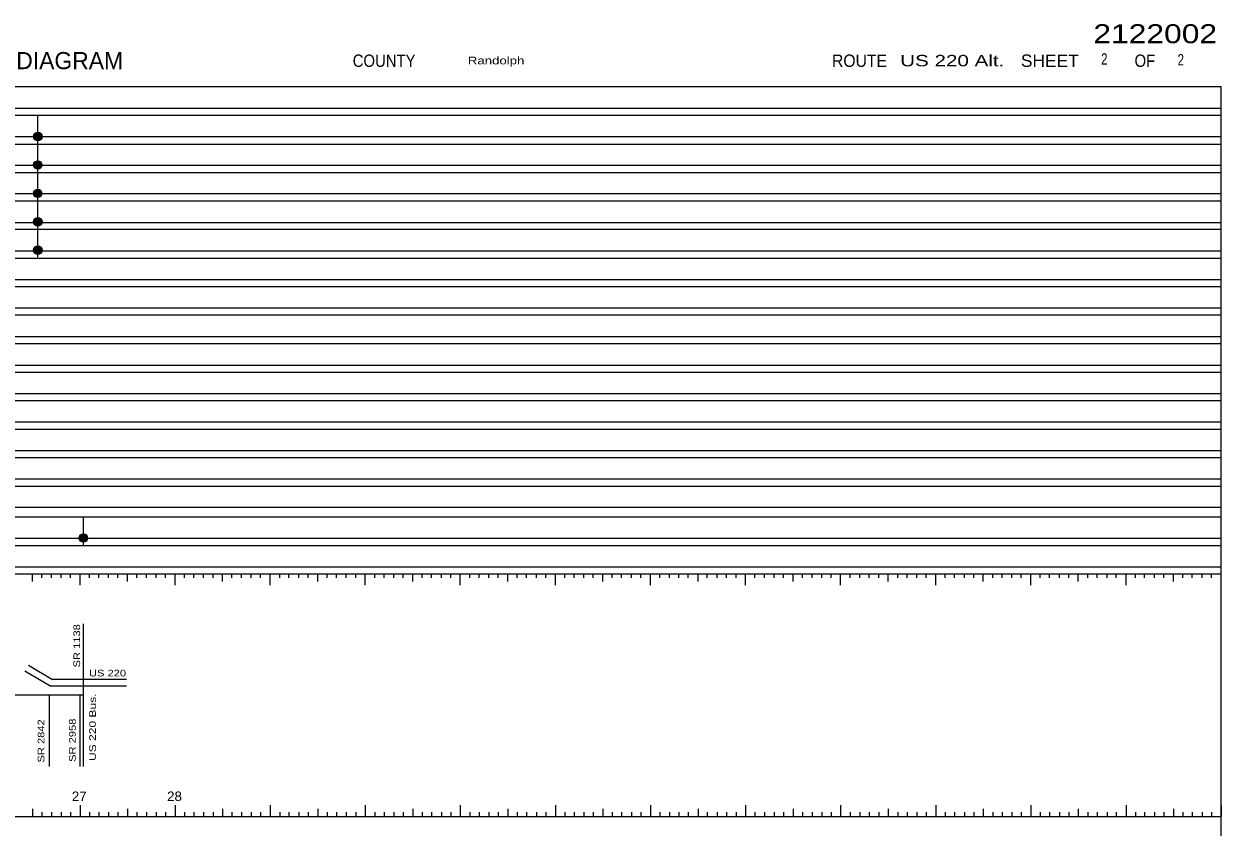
# Model space of a CAD drawing. Extents: x 278625.8 to 278647.3, y 171135.9 to 171152.6.
# Drawn here: x 278634.75 to 278647.35, y 171144.17 to 171152.62 of the extents above; entities that cross this region are included whole.
import ezdxf
from ezdxf.enums import TextEntityAlignment as Align

# ---------------------------------------------------------------- set-up
doc = ezdxf.new("R2010")
doc.units = 0
doc.header["$LTSCALE"] = 0.04
doc.layers.add('1', color=7, linetype='Continuous', lineweight=25)
doc.layers.add('2', color=7, linetype='Continuous', lineweight=13)

msp = doc.modelspace()

# ---------------------------------------------------------------- hatches: boundary and pattern name
at = {"layer": '1'}
for points in [[(278634.94009, 171151.43717, 1), (278634.85051, 171151.43717, 1)], [(278634.94001, 171151.13791, 1), (278634.85044, 171151.13791, 1)], [(278634.94001, 171150.83866, 1), (278634.85044, 171150.83866, 1)], [(278634.94009, 171150.53999, 1), (278634.85051, 171150.53999, 1)], [(278634.94009, 171150.24068, 1), (278634.85051, 171150.24068, 1)], [(278635.41994, 171147.21197, 1), (278635.33037, 171147.21197, 1)]]:
    msp.add_hatch(color=256, dxfattribs=at).paths.add_polyline_path(points)

# ---------------------------------------------------------------- linework, layer by layer
for p, q in [((278634.895, 171151.362), (278634.895, 171151.662)), ((278634.895, 171151.063), (278634.895, 171151.362)), ((278634.895, 171150.764), (278634.895, 171151.063)), ((278634.895, 171150.465), (278634.895, 171150.764)), ((278634.895, 171150.166), (278634.895, 171150.465)), ((278635.375, 171147.137), (278635.375, 171147.436)), ((278635.375, 171144.809), (278635.375, 171146.309)), ((278634.797, 171145.873), (278635.051, 171145.722)), ((278634.761, 171145.813), (278635.032, 171145.652)), ((278635.829, 171145.652), (278635.032, 171145.652)), ((278635.829, 171145.722), (278635.051, 171145.722)), ((278635.375, 171145.559), (278627.335, 171145.559)), ((278635.018, 171144.809), (278635.018, 171145.559)), ((278635.341, 171144.809), (278635.341, 171145.559))]:
    msp.add_line(p, q, dxfattribs=at)
for centre in [(278634.8953, 171151.43717), (278634.89522, 171151.13791), (278634.89522, 171150.83866), (278634.8953, 171150.53999), (278634.8953, 171150.24068), (278635.37515, 171147.21197)]:
    msp.add_circle(centre, 0.04479, dxfattribs=at)
at = {"layer": '2'}
for p, q in [((278625.813, 171151.962), (278647.347, 171151.962)), ((278647.347, 171146.836), (278647.347, 171151.962)), ((278625.813, 171151.662), (278647.347, 171151.662)), ((278627.335, 171151.734), (278647.347, 171151.734)), ((278627.335, 171151.436), (278647.347, 171151.436)), ((278626.333, 171151.358), (278647.347, 171151.358)), ((278626.333, 171151.06), (278647.347, 171151.06)), ((278627.335, 171151.134), (278647.347, 171151.134)), ((278627.335, 171150.836), (278647.347, 171150.836)), ((278626.333, 171150.76), (278647.347, 171150.76)), ((278627.335, 171150.534), (278647.347, 171150.534)), ((278626.333, 171150.462), (278647.347, 171150.462)), ((278626.333, 171150.158), (278647.347, 171150.158)), ((278627.335, 171150.234), (278647.347, 171150.234)), ((278627.335, 171149.934), (278647.347, 171149.934)), ((278626.333, 171149.858), (278647.347, 171149.858)), ((278626.333, 171149.56), (278647.347, 171149.56)), ((278628.555, 171149.634), (278647.347, 171149.634)), ((278627.335, 171149.334), (278647.347, 171149.334)), ((278626.333, 171149.258), (278647.347, 171149.258)), ((278627.335, 171149.032), (278647.347, 171149.032)), ((278626.333, 171148.958), (278647.347, 171148.958)), ((278626.333, 171148.658), (278647.347, 171148.658)), ((278627.335, 171148.732), (278647.347, 171148.732)), ((278627.335, 171148.434), (278647.347, 171148.434)), ((278626.333, 171148.358), (278647.347, 171148.358)), ((278626.333, 171148.06), (278647.347, 171148.06)), ((278627.335, 171148.132), (278647.347, 171148.132)), ((278626.333, 171147.756), (278647.347, 171147.756)), ((278627.335, 171147.834), (278647.347, 171147.834)), ((278627.335, 171147.536), (278647.347, 171147.536)), ((278625.813, 171147.436), (278647.347, 171147.436)), ((278627.335, 171147.21), (278647.347, 171147.21)), ((278627.335, 171146.91), (278647.347, 171146.91)), ((278634.841, 171146.754), (278634.841, 171146.836)), ((278634.939, 171146.794), (278634.939, 171146.836)), ((278635.039, 171146.794), (278635.039, 171146.836)), ((278635.141, 171146.794), (278635.141, 171146.836)), ((278635.239, 171146.794), (278635.239, 171146.836)), ((278635.341, 171146.716), (278635.341, 171146.836)), ((278635.439, 171146.794), (278635.439, 171146.836)), ((278635.539, 171146.794), (278635.539, 171146.836)), ((278635.641, 171146.794), (278635.641, 171146.836)), ((278635.739, 171146.794), (278635.739, 171146.836)), ((278635.841, 171146.754), (278635.841, 171146.836)), ((278635.939, 171146.794), (278635.939, 171146.836)), ((278636.039, 171146.794), (278636.039, 171146.836)), ((278636.141, 171146.794), (278636.141, 171146.836)), ((278636.241, 171146.794), (278636.241, 171146.836)), ((278636.341, 171146.716), (278636.341, 171146.836)), ((278636.439, 171146.794), (278636.439, 171146.836)), ((278636.539, 171146.794), (278636.539, 171146.836)), ((278636.641, 171146.794), (278636.641, 171146.836)), ((278636.741, 171146.794), (278636.741, 171146.836)), ((278636.841, 171146.754), (278636.841, 171146.836)), ((278636.939, 171146.794), (278636.939, 171146.836)), ((278637.039, 171146.794), (278637.039, 171146.836)), ((278637.141, 171146.794), (278637.141, 171146.836)), ((278637.241, 171146.794), (278637.241, 171146.836)), ((278637.341, 171146.716), (278637.341, 171146.836)), ((278637.441, 171146.794), (278637.441, 171146.836)), ((278637.539, 171146.794), (278637.539, 171146.836)), ((278637.641, 171146.794), (278637.641, 171146.836)), ((278637.741, 171146.794), (278637.741, 171146.836)), ((278637.841, 171146.754), (278637.841, 171146.836)), ((278637.941, 171146.794), (278637.941, 171146.836)), ((278638.039, 171146.794), (278638.039, 171146.836)), ((278638.141, 171146.794), (278638.141, 171146.836)), ((278638.241, 171146.794), (278638.241, 171146.836)), ((278638.341, 171146.716), (278638.341, 171146.836)), ((278638.441, 171146.794), (278638.441, 171146.836)), ((278638.539, 171146.794), (278638.539, 171146.836)), ((278638.643, 171146.794), (278638.643, 171146.836)), ((278638.741, 171146.794), (278638.741, 171146.836)), ((278638.841, 171146.754), (278638.841, 171146.836)), ((278638.941, 171146.794), (278638.941, 171146.836)), ((278639.039, 171146.794), (278639.039, 171146.836)), ((278639.143, 171146.794), (278639.143, 171146.836)), ((278639.241, 171146.794), (278639.241, 171146.836)), ((278639.341, 171146.716), (278639.341, 171146.836)), ((278639.441, 171146.794), (278639.441, 171146.836)), ((278639.539, 171146.794), (278639.539, 171146.836)), ((278639.643, 171146.794), (278639.643, 171146.836)), ((278639.741, 171146.794), (278639.741, 171146.836)), ((278639.843, 171146.754), (278639.843, 171146.836)), ((278639.941, 171146.794), (278639.941, 171146.836)), ((278640.039, 171146.794), (278640.039, 171146.836)), ((278640.143, 171146.794), (278640.143, 171146.836)), ((278640.241, 171146.794), (278640.241, 171146.836)), ((278640.343, 171146.716), (278640.343, 171146.836)), ((278640.441, 171146.794), (278640.441, 171146.836)), ((278640.539, 171146.794), (278640.539, 171146.836)), ((278640.643, 171146.794), (278640.643, 171146.836)), ((278640.741, 171146.794), (278640.741, 171146.836)), ((278640.843, 171146.754), (278640.843, 171146.836)), ((278640.941, 171146.794), (278640.941, 171146.836)), ((278641.039, 171146.794), (278641.039, 171146.836)), ((278641.143, 171146.794), (278641.143, 171146.836)), ((278641.241, 171146.794), (278641.241, 171146.836)), ((278641.343, 171146.716), (278641.343, 171146.836)), ((278641.441, 171146.794), (278641.441, 171146.836)), ((278641.543, 171146.794), (278641.543, 171146.836)), ((278641.643, 171146.794), (278641.643, 171146.836)), ((278641.741, 171146.794), (278641.741, 171146.836)), ((278641.843, 171146.754), (278641.843, 171146.836)), ((278641.941, 171146.794), (278641.941, 171146.836)), ((278642.043, 171146.794), (278642.043, 171146.836)), ((278642.143, 171146.794), (278642.143, 171146.836)), ((278642.243, 171146.794), (278642.243, 171146.836)), ((278642.343, 171146.716), (278642.343, 171146.836)), ((278642.441, 171146.794), (278642.441, 171146.836)), ((278642.543, 171146.794), (278642.543, 171146.836)), ((278642.643, 171146.794), (278642.643, 171146.836)), ((278642.743, 171146.794), (278642.743, 171146.836)), ((278642.845, 171146.754), (278642.845, 171146.836)), ((278642.941, 171146.794), (278642.941, 171146.836)), ((278643.043, 171146.794), (278643.043, 171146.836)), ((278643.145, 171146.794), (278643.145, 171146.836)), ((278643.243, 171146.794), (278643.243, 171146.836)), ((278643.343, 171146.716), (278643.343, 171146.836)), ((278643.443, 171146.794), (278643.443, 171146.836)), ((278643.545, 171146.794), (278643.545, 171146.836)), ((278643.645, 171146.794), (278643.645, 171146.836)), ((278643.745, 171146.794), (278643.745, 171146.836)), ((278643.845, 171146.754), (278643.845, 171146.836)), ((278643.945, 171146.794), (278643.945, 171146.836)), ((278644.043, 171146.794), (278644.043, 171146.836)), ((278644.145, 171146.794), (278644.145, 171146.836)), ((278644.245, 171146.794), (278644.245, 171146.836)), ((278644.345, 171146.716), (278644.345, 171146.836)), ((278644.445, 171146.794), (278644.445, 171146.836)), ((278644.543, 171146.794), (278644.543, 171146.836)), ((278644.647, 171146.794), (278644.647, 171146.836)), ((278644.745, 171146.794), (278644.745, 171146.836)), ((278644.845, 171146.754), (278644.845, 171146.836)), ((278644.945, 171146.794), (278644.945, 171146.836)), ((278645.043, 171146.794), (278645.043, 171146.836)), ((278645.147, 171146.794), (278645.147, 171146.836)), ((278645.245, 171146.794), (278645.245, 171146.836)), ((278645.345, 171146.716), (278645.345, 171146.836)), ((278645.445, 171146.794), (278645.445, 171146.836)), ((278645.543, 171146.794), (278645.543, 171146.836)), ((278645.647, 171146.794), (278645.647, 171146.836)), ((278645.745, 171146.794), (278645.745, 171146.836)), ((278645.845, 171146.754), (278645.845, 171146.836)), ((278645.945, 171146.794), (278645.945, 171146.836)), ((278646.043, 171146.794), (278646.043, 171146.836)), ((278646.147, 171146.794), (278646.147, 171146.836)), ((278646.245, 171146.794), (278646.245, 171146.836)), ((278646.347, 171146.716), (278646.347, 171146.836)), ((278646.445, 171146.794), (278646.445, 171146.836)), ((278646.543, 171146.794), (278646.543, 171146.836)), ((278646.647, 171146.794), (278646.647, 171146.836)), ((278646.745, 171146.794), (278646.745, 171146.836)), ((278646.847, 171146.754), (278646.847, 171146.836)), ((278646.945, 171146.794), (278646.945, 171146.836)), ((278647.043, 171146.794), (278647.043, 171146.836)), ((278647.147, 171146.794), (278647.147, 171146.836)), ((278647.245, 171146.794), (278647.245, 171146.836)), ((278647.347, 171146.716), (278647.347, 171146.836)), ((278647.347, 171136.182), (278647.347, 171146.836)), ((278634.841, 171144.362), (278634.841, 171144.282)), ((278635.341, 171144.402), (278635.341, 171144.282)), ((278635.841, 171144.362), (278635.841, 171144.282)), ((278636.341, 171144.402), (278636.341, 171144.282)), ((278636.841, 171144.362), (278636.841, 171144.282)), ((278637.341, 171144.402), (278637.341, 171144.282)), ((278637.841, 171144.362), (278637.841, 171144.282)), ((278638.341, 171144.402), (278638.341, 171144.282)), ((278638.841, 171144.362), (278638.841, 171144.282)), ((278639.341, 171144.402), (278639.341, 171144.282)), ((278639.843, 171144.362), (278639.843, 171144.282)), ((278640.343, 171144.402), (278640.343, 171144.282)), ((278640.843, 171144.362), (278640.843, 171144.282)), ((278641.343, 171144.402), (278641.343, 171144.282)), ((278641.843, 171144.362), (278641.843, 171144.282)), ((278642.343, 171144.402), (278642.343, 171144.282)), ((278642.845, 171144.362), (278642.845, 171144.282)), ((278643.343, 171144.402), (278643.343, 171144.282)), ((278643.845, 171144.362), (278643.845, 171144.282)), ((278644.345, 171144.402), (278644.345, 171144.282)), ((278644.845, 171144.362), (278644.845, 171144.282)), ((278645.345, 171144.402), (278645.345, 171144.282)), ((278645.845, 171144.362), (278645.845, 171144.282)), ((278646.347, 171144.402), (278646.347, 171144.282)), ((278646.847, 171144.362), (278646.847, 171144.282)), ((278647.347, 171144.402), (278647.347, 171144.282)), ((278625.813, 171144.282), (278647.347, 171144.282)), ((278634.939, 171144.326), (278634.939, 171144.282)), ((278635.039, 171144.326), (278635.039, 171144.282)), ((278635.141, 171144.326), (278635.141, 171144.282)), ((278635.239, 171144.326), (278635.239, 171144.282)), ((278635.439, 171144.326), (278635.439, 171144.282)), ((278635.539, 171144.326), (278635.539, 171144.282)), ((278635.641, 171144.326), (278635.641, 171144.282)), ((278635.739, 171144.326), (278635.739, 171144.282)), ((278635.939, 171144.326), (278635.939, 171144.282)), ((278636.039, 171144.326), (278636.039, 171144.282)), ((278636.141, 171144.326), (278636.141, 171144.282)), ((278636.241, 171144.326), (278636.241, 171144.282)), ((278636.439, 171144.326), (278636.439, 171144.282)), ((278636.539, 171144.326), (278636.539, 171144.282)), ((278636.641, 171144.326), (278636.641, 171144.282)), ((278636.741, 171144.326), (278636.741, 171144.282)), ((278636.939, 171144.326), (278636.939, 171144.282)), ((278637.039, 171144.326), (278637.039, 171144.282)), ((278637.141, 171144.326), (278637.141, 171144.282)), ((278637.241, 171144.326), (278637.241, 171144.282)), ((278637.441, 171144.326), (278637.441, 171144.282)), ((278637.539, 171144.326), (278637.539, 171144.282)), ((278637.641, 171144.326), (278637.641, 171144.282)), ((278637.741, 171144.326), (278637.741, 171144.282)), ((278637.941, 171144.326), (278637.941, 171144.282)), ((278638.039, 171144.326), (278638.039, 171144.282)), ((278638.141, 171144.326), (278638.141, 171144.282)), ((278638.241, 171144.326), (278638.241, 171144.282)), ((278638.441, 171144.326), (278638.441, 171144.282)), ((278638.539, 171144.326), (278638.539, 171144.282)), ((278638.643, 171144.326), (278638.643, 171144.282)), ((278638.741, 171144.326), (278638.741, 171144.282)), ((278638.941, 171144.326), (278638.941, 171144.282)), ((278639.039, 171144.326), (278639.039, 171144.282)), ((278639.143, 171144.326), (278639.143, 171144.282)), ((278639.241, 171144.326), (278639.241, 171144.282)), ((278639.441, 171144.326), (278639.441, 171144.282)), ((278639.539, 171144.326), (278639.539, 171144.282)), ((278639.643, 171144.326), (278639.643, 171144.282)), ((278639.741, 171144.326), (278639.741, 171144.282)), ((278639.941, 171144.326), (278639.941, 171144.282)), ((278640.039, 171144.326), (278640.039, 171144.282)), ((278640.143, 171144.326), (278640.143, 171144.282)), ((278640.241, 171144.326), (278640.241, 171144.282)), ((278640.441, 171144.326), (278640.441, 171144.282)), ((278640.539, 171144.326), (278640.539, 171144.282)), ((278640.643, 171144.326), (278640.643, 171144.282)), ((278640.741, 171144.326), (278640.741, 171144.282)), ((278640.941, 171144.326), (278640.941, 171144.282)), ((278641.039, 171144.326), (278641.039, 171144.282)), ((278641.143, 171144.326), (278641.143, 171144.282)), ((278641.241, 171144.326), (278641.241, 171144.282)), ((278641.441, 171144.326), (278641.441, 171144.282)), ((278641.543, 171144.326), (278641.543, 171144.282)), ((278641.643, 171144.326), (278641.643, 171144.282)), ((278641.741, 171144.326), (278641.741, 171144.282)), ((278641.941, 171144.326), (278641.941, 171144.282)), ((278642.043, 171144.326), (278642.043, 171144.282)), ((278642.143, 171144.326), (278642.143, 171144.282)), ((278642.243, 171144.326), (278642.243, 171144.282)), ((278642.441, 171144.326), (278642.441, 171144.282)), ((278642.543, 171144.326), (278642.543, 171144.282)), ((278642.643, 171144.326), (278642.643, 171144.282)), ((278642.743, 171144.326), (278642.743, 171144.282)), ((278642.941, 171144.326), (278642.941, 171144.282)), ((278643.043, 171144.326), (278643.043, 171144.282)), ((278643.145, 171144.326), (278643.145, 171144.282)), ((278643.243, 171144.326), (278643.243, 171144.282)), ((278643.443, 171144.326), (278643.443, 171144.282)), ((278643.545, 171144.326), (278643.545, 171144.282)), ((278643.645, 171144.326), (278643.645, 171144.282)), ((278643.745, 171144.326), (278643.745, 171144.282)), ((278643.945, 171144.326), (278643.945, 171144.282)), ((278644.043, 171144.326), (278644.043, 171144.282)), ((278644.145, 171144.326), (278644.145, 171144.282)), ((278644.245, 171144.326), (278644.245, 171144.282)), ((278644.445, 171144.326), (278644.445, 171144.282)), ((278644.543, 171144.326), (278644.543, 171144.282)), ((278644.647, 171144.326), (278644.647, 171144.282)), ((278644.745, 171144.326), (278644.745, 171144.282)), ((278644.945, 171144.326), (278644.945, 171144.282)), ((278645.043, 171144.326), (278645.043, 171144.282)), ((278645.147, 171144.326), (278645.147, 171144.282)), ((278645.245, 171144.326), (278645.245, 171144.282)), ((278645.445, 171144.326), (278645.445, 171144.282)), ((278645.543, 171144.326), (278645.543, 171144.282)), ((278645.647, 171144.326), (278645.647, 171144.282)), ((278645.745, 171144.326), (278645.745, 171144.282)), ((278645.945, 171144.326), (278645.945, 171144.282)), ((278646.043, 171144.326), (278646.043, 171144.282)), ((278646.147, 171144.326), (278646.147, 171144.282)), ((278646.245, 171144.326), (278646.245, 171144.282)), ((278646.445, 171144.326), (278646.445, 171144.282)), ((278646.543, 171144.326), (278646.543, 171144.282)), ((278646.647, 171144.326), (278646.647, 171144.282)), ((278646.745, 171144.326), (278646.745, 171144.282)), ((278646.945, 171144.326), (278646.945, 171144.282)), ((278647.043, 171144.326), (278647.043, 171144.282)), ((278647.147, 171144.326), (278647.147, 171144.282)), ((278647.245, 171144.326), (278647.245, 171144.282))]:
    msp.add_line(p, q, dxfattribs=at)
for points in [[(278625.813, 171147.134), (278627.335, 171147.134), (278647.347, 171147.134)], [(278625.813, 171146.836), (278627.335, 171146.836), (278647.347, 171146.836)]]:
    msp.add_lwpolyline(points, dxfattribs=at)

# ---------------------------------------------------------------- texts
at = {"layer": '1'}
for s, height, width, p in [('2122002', 0.2, 1.25, (278646.6545, 171152.419)), ('US 220 Alt.', 0.12, 1.35, (278644.5185, 171152.176)), ('2', 0.12, 0.75, (278646.1185, 171152.193)), ('2', 0.12, 0.75, (278646.9235, 171152.185)), ('Randolph', 0.08, 1.3, (278639.7185, 171152.197)), ('US 220', 0.07, 1.25, (278635.6295, 171145.755)), ('27', 0.1, 1.05, (278635.3325, 171144.444)), ('28', 0.1, 1.05, (278636.3345, 171144.444))]:
    msp.add_text(s, height=height, dxfattribs=dict(at, width=width)).set_placement(p, align=Align.CENTER)
for s, width, p in [('SR 1138', 1.25, (278635.341, 171146.0775)), ('US 220 Bus.', 1.35, (278635.507, 171145.2205)), ('SR 2842', 1.25, (278634.965, 171145.0765)), ('SR 2958', 1.25, (278635.295, 171145.0835))]:
    msp.add_text(s, height=0.07, rotation=90, dxfattribs=dict(at, width=width)).set_placement(p, align=Align.CENTER)
at = {"layer": '2'}
msp.add_text('NORTH CAROLINA STATE HIGHWAY CONSTRUCTION AND INVENTORY DIAGRAM', height=0.1801, dxfattribs=at).set_placement((278626.333, 171152.146))
for s, width, p in [('COUNTY', 0.9, (278638.54, 171152.17)), ('ROUTE', 0.95, (278643.5425, 171152.17)), ('SHEET', 1.05, (278645.545, 171152.17)), ('OF', 0.9, (278646.5455, 171152.17))]:
    msp.add_text(s, height=0.1301, dxfattribs=dict(at, width=width)).set_placement(p, align=Align.CENTER)

doc.saveas('drawing.dxf')
